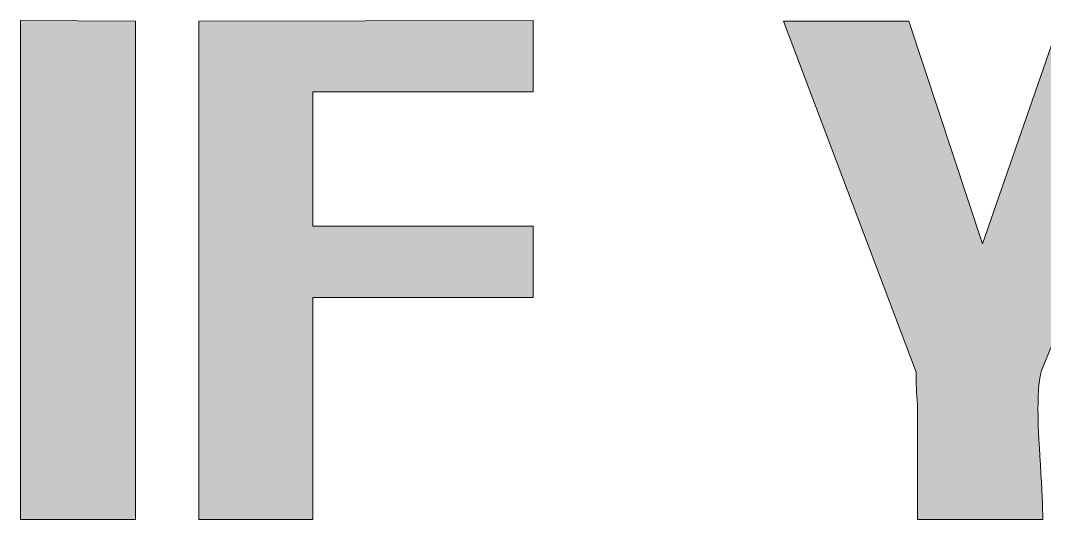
# Model space of a CAD drawing. Header units: inches. Extents: x 0.9 to 14.1, y -17.4 to -0.4.
# Drawn here: x 1.106 to 4.24, y -9.918 to -8.392 of the extents above; entities that cross this region are included whole.
import ezdxf

# ---------------------------------------------------------------- set-up
doc = ezdxf.new("R2010")
doc.units = ezdxf.units.IN
doc.header["$MEASUREMENT"] = 0
doc.layers.add('Layer 1', color=7, linetype='Continuous')

# ---------------------------------------------------------------- blocks, each defined once
blk = doc.blocks.new('block 10')
at = {"layer": 'Layer 1', "true_color": 0xf2f2f2}
h = blk.add_hatch(color=7, dxfattribs=at)
h.dxf.hatch_style = 2
h.paths.add_polyline_path([(1.4584, -9.9179), (1.1058, -9.9179), (1.1058, -8.3918), (1.4584, -8.3941)])
h = blk.add_hatch(color=7, dxfattribs=at)
h.dxf.hatch_style = 2
h.paths.add_polyline_path([(2.6755, -9.021), (2.6755, -9.2394), (2.0008, -9.2394), (2.0008, -9.9179), (1.6516, -9.9179), (1.6516, -8.3941), (2.6755, -8.3918), (2.6755, -8.6102), (2.0008, -8.6102), (2.0008, -9.021)])
h = blk.add_hatch(color=7, dxfattribs=at)
h.dxf.hatch_style = 2
edge = h.paths.add_edge_path()
edge.add_spline(control_points=[(4.6709, -8.3941), (4.6709, -8.3941), (4.2316, -9.4624), (4.2316, -9.4624), (4.2241, -9.4812), (4.2204, -9.5211), (4.2204, -9.5822), (4.2204, -9.6198), (4.2228, -9.6761), (4.2278, -9.7512), (4.2327, -9.8264), (4.2351, -9.882), (4.2351, -9.9179), (4.2351, -9.9179), (3.8511, -9.9179), (3.8511, -9.9179), (3.8511, -9.9179), (3.8511, -9.5658), (3.8511, -9.5658), (3.8486, -9.5345), (3.8474, -9.5016), (3.8474, -9.4672), (3.8474, -9.4672), (3.4412, -8.3941), (3.4412, -8.3941), (3.4412, -8.3941), (3.8253, -8.3941), (3.8253, -8.3941), (3.8253, -8.3941), (4.0505, -9.075), (4.0505, -9.075), (4.0505, -9.075), (4.2868, -8.3941), (4.2868, -8.3941), (4.2868, -8.3941), (4.6709, -8.3941), (4.6709, -8.3941)], knot_values=[0, 0, 0, 0, 1, 1, 1, 2, 2, 2, 3, 3, 3, 4, 4, 4, 5, 5, 5, 6, 6, 6, 7, 7, 7, 8, 8, 8, 9, 9, 9, 10, 10, 10, 11, 11, 11, 12, 12, 12, 12], degree=3, periodic=1)
at = {"layer": 'Layer 1', "lineweight": 0}
for points in [[(1.4584, -9.9179), (1.1058, -9.9179), (1.1058, -8.3918), (1.4584, -8.3941), (1.4584, -9.9179)], [(2.6755, -9.021), (2.6755, -9.2394), (2.0008, -9.2394), (2.0008, -9.9179), (1.6516, -9.9179), (1.6516, -8.3941), (2.6755, -8.3918), (2.6755, -8.6102), (2.0008, -8.6102), (2.0008, -9.021), (2.6755, -9.021)]]:
    blk.add_lwpolyline(points, dxfattribs=at)
blk.add_open_spline([(4.6709, -8.3941), (4.6709, -8.3941), (4.2316, -9.4624), (4.2316, -9.4624), (4.2241, -9.4812), (4.2204, -9.5211), (4.2204, -9.5822), (4.2204, -9.6198), (4.2228, -9.6761), (4.2278, -9.7512), (4.2327, -9.8264), (4.2351, -9.882), (4.2351, -9.9179), (4.2351, -9.9179), (3.8511, -9.9179), (3.8511, -9.9179), (3.8511, -9.9179), (3.8511, -9.5658), (3.8511, -9.5658), (3.8486, -9.5345), (3.8474, -9.5016), (3.8474, -9.4672), (3.8474, -9.4672), (3.4412, -8.3941), (3.4412, -8.3941), (3.4412, -8.3941), (3.8253, -8.3941), (3.8253, -8.3941), (3.8253, -8.3941), (4.0505, -9.075), (4.0505, -9.075), (4.0505, -9.075), (4.2868, -8.3941), (4.2868, -8.3941), (4.2868, -8.3941), (4.6709, -8.3941), (4.6709, -8.3941)], degree=3, knots=[0, 0, 0, 0, 1, 1, 1, 2, 2, 2, 3, 3, 3, 4, 4, 4, 5, 5, 5, 6, 6, 6, 7, 7, 7, 8, 8, 8, 9, 9, 9, 10, 10, 10, 11, 11, 11, 12, 12, 12, 12], dxfattribs=at)
blk = doc.blocks.new('block 2')
at = {"layer": 'Layer 1'}
blk.add_blockref('block 10', (0, 0), dxfattribs=at)

msp = doc.modelspace()

# ---------------------------------------------------------------- block references
at = {"layer": 'Layer 1'}
msp.add_blockref('block 2', (0, 0), dxfattribs=at)

doc.saveas('drawing.dxf')
